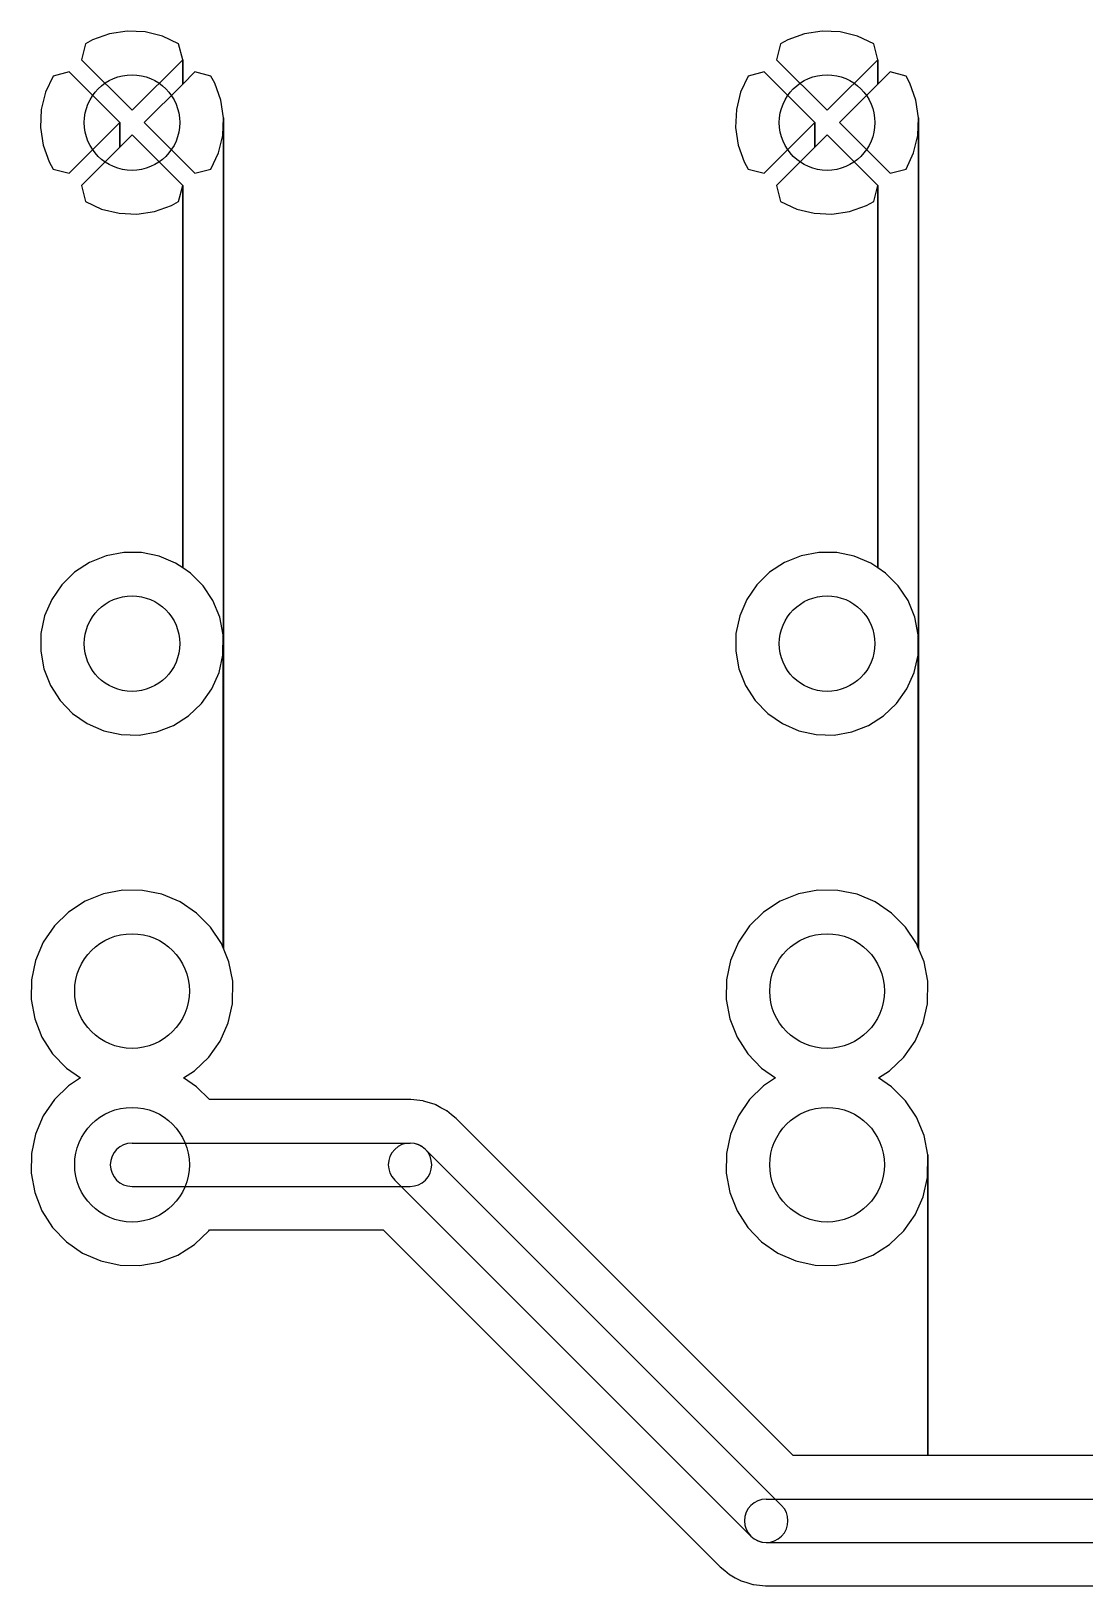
# Model space of a CAD drawing. Extents: x 10 to 213, y -213 to -15.
# Drawn here: x 51.86 to 67.27, y -68.39 to -45.65 of the extents above; entities that cross this region are included whole.
import ezdxf

# ---------------------------------------------------------------- set-up
doc = ezdxf.new("R2010")
doc.units = 0
doc.header["$MEASUREMENT"] = 0
doc.layers.add('BLACK', color=250, linetype='CONTINUOUS')

msp = doc.modelspace()

# ---------------------------------------------------------------- linework, layer by layer
at = {"layer": 'BLACK'}
for p, q in [((53.0104, -45.6912), (52.7644, -45.78)), ((53.0104, -45.6912), (52.7644, -45.78)), ((53.269, -45.6519), (53.0104, -45.6912)), ((53.269, -45.6519), (53.0104, -45.6912)), ((53.5302, -45.6636), (53.269, -45.6519)), ((53.5302, -45.6636), (53.269, -45.6519)), ((53.7842, -45.7258), (53.5302, -45.6636)), ((53.7842, -45.7258), (53.5302, -45.6636)), ((63.1704, -45.6912), (62.9244, -45.78)), ((63.1704, -45.6912), (62.9244, -45.78)), ((63.429, -45.6519), (63.1704, -45.6912)), ((63.429, -45.6519), (63.1704, -45.6912)), ((63.6902, -45.6636), (63.429, -45.6519)), ((63.6902, -45.6636), (63.429, -45.6519)), ((63.9442, -45.7258), (63.6902, -45.6636)), ((63.9442, -45.7258), (63.6902, -45.6636)), ((52.6587, -45.8362), (52.5994, -46.0698)), ((52.6587, -45.8362), (52.5994, -46.0698)), ((52.7644, -45.78), (52.6587, -45.8362)), ((52.7644, -45.78), (52.6587, -45.8362)), ((54.0213, -45.8362), (53.7842, -45.7258)), ((54.0213, -45.8362), (53.7842, -45.7258)), ((54.0806, -46.0698), (54.0213, -45.8362)), ((54.0806, -46.0698), (54.0213, -45.8362)), ((62.8187, -45.8362), (62.7594, -46.0698)), ((62.8187, -45.8362), (62.7594, -46.0698)), ((62.9244, -45.78), (62.8187, -45.8362)), ((62.9244, -45.78), (62.8187, -45.8362)), ((64.1813, -45.8362), (63.9442, -45.7258)), ((64.1813, -45.8362), (63.9442, -45.7258)), ((64.2406, -46.0698), (64.1813, -45.8362)), ((64.2406, -46.0698), (64.1813, -45.8362)), ((52.5994, -46.0698), (53.34, -46.8104)), ((52.5994, -46.0698), (53.34, -46.8104)), ((53.34, -46.8104), (54.0806, -46.0698)), ((53.34, -46.8104), (54.0806, -46.0698)), ((54.0806, -46.429), (54.0806, -46.0698)), ((54.0806, -46.0698), (54.0806, -46.429)), ((54.0806, -46.429), (54.0806, -46.0698)), ((54.0806, -46.0698), (54.0806, -46.429)), ((62.7594, -46.0698), (63.5, -46.8104)), ((62.7594, -46.0698), (63.5, -46.8104)), ((63.5, -46.8104), (64.2406, -46.0698)), ((63.5, -46.8104), (64.2406, -46.0698)), ((64.2406, -46.429), (64.2406, -46.0698)), ((64.2406, -46.0698), (64.2406, -46.429)), ((64.2406, -46.429), (64.2406, -46.0698)), ((64.2406, -46.0698), (64.2406, -46.429)), ((52.1862, -46.3087), (52.0758, -46.5458)), ((52.1862, -46.3087), (52.0758, -46.5458)), ((52.4198, -46.2494), (52.1862, -46.3087)), ((52.4198, -46.2494), (52.1862, -46.3087)), ((53.1604, -46.99), (52.4198, -46.2494)), ((53.1604, -46.99), (52.4198, -46.2494)), ((54.2602, -46.2494), (54.0806, -46.429)), ((54.2602, -46.2494), (54.0806, -46.429)), ((54.4938, -46.3087), (54.2602, -46.2494)), ((54.4938, -46.3087), (54.2602, -46.2494)), ((54.55, -46.4144), (54.4938, -46.3087)), ((54.55, -46.4144), (54.4938, -46.3087)), ((62.3462, -46.3087), (62.2358, -46.5458)), ((62.3462, -46.3087), (62.2358, -46.5458)), ((62.5798, -46.2494), (62.3462, -46.3087)), ((62.5798, -46.2494), (62.3462, -46.3087)), ((63.3204, -46.99), (62.5798, -46.2494)), ((63.3204, -46.99), (62.5798, -46.2494)), ((64.4202, -46.2494), (64.2406, -46.429)), ((64.4202, -46.2494), (64.2406, -46.429)), ((64.6538, -46.3087), (64.4202, -46.2494)), ((64.6538, -46.3087), (64.4202, -46.2494)), ((64.71, -46.4144), (64.6538, -46.3087)), ((64.71, -46.4144), (64.6538, -46.3087)), ((52.0758, -46.5458), (52.0136, -46.7998)), ((52.0758, -46.5458), (52.0136, -46.7998)), ((54.0806, -46.429), (53.5196, -46.99)), ((54.0806, -46.429), (53.5196, -46.99)), ((54.6388, -46.6604), (54.55, -46.4144)), ((54.6388, -46.6604), (54.55, -46.4144)), ((62.2358, -46.5458), (62.1736, -46.7998)), ((62.2358, -46.5458), (62.1736, -46.7998)), ((64.2406, -46.429), (63.6796, -46.99)), ((64.2406, -46.429), (63.6796, -46.99)), ((64.7988, -46.6604), (64.71, -46.4144)), ((64.7988, -46.6604), (64.71, -46.4144)), ((52.0136, -46.7998), (52.0019, -47.061)), ((52.0136, -46.7998), (52.0019, -47.061)), ((54.6781, -46.919), (54.6388, -46.6604)), ((54.6781, -46.919), (54.6388, -46.6604)), ((62.1736, -46.7998), (62.1619, -47.061)), ((62.1736, -46.7998), (62.1619, -47.061)), ((64.8381, -46.919), (64.7988, -46.6604)), ((64.8381, -46.919), (64.7988, -46.6604)), ((52.0019, -47.061), (52.0412, -47.3196)), ((52.0019, -47.061), (52.0412, -47.3196)), ((52.4198, -47.7306), (53.1604, -46.99)), ((52.4198, -47.7306), (53.1604, -46.99)), ((53.1604, -47.3492), (53.1604, -46.99)), ((53.1604, -46.99), (53.1604, -47.3492)), ((53.1604, -47.3492), (53.1604, -46.99)), ((53.1604, -46.99), (53.1604, -47.3492)), ((53.5196, -46.99), (54.2602, -47.7306)), ((53.5196, -46.99), (54.2602, -47.7306)), ((54.6664, -47.1802), (54.6781, -46.919)), ((54.6664, -47.1802), (54.6781, -46.919)), ((54.6781, -59.0703), (54.6781, -46.919)), ((54.6781, -46.919), (54.6781, -59.0703)), ((54.6781, -59.0703), (54.6781, -46.919)), ((54.6781, -46.919), (54.6781, -59.0703)), ((62.1619, -47.061), (62.2012, -47.3196)), ((62.1619, -47.061), (62.2012, -47.3196)), ((62.5798, -47.7306), (63.3204, -46.99)), ((62.5798, -47.7306), (63.3204, -46.99)), ((63.3204, -47.3492), (63.3204, -46.99)), ((63.3204, -46.99), (63.3204, -47.3492)), ((63.3204, -47.3492), (63.3204, -46.99)), ((63.3204, -46.99), (63.3204, -47.3492)), ((63.6796, -46.99), (64.4202, -47.7306)), ((63.6796, -46.99), (64.4202, -47.7306)), ((64.8264, -47.1802), (64.8381, -46.919)), ((64.8264, -47.1802), (64.8381, -46.919)), ((64.8381, -59.0703), (64.8381, -46.919)), ((64.8381, -46.919), (64.8381, -59.0703)), ((64.8381, -59.0703), (64.8381, -46.919)), ((64.8381, -46.919), (64.8381, -59.0703)), ((53.34, -47.1696), (53.1604, -47.3492)), ((53.34, -47.1696), (53.1604, -47.3492)), ((54.0806, -47.9102), (53.34, -47.1696)), ((54.0806, -47.9102), (53.34, -47.1696)), ((54.6042, -47.4342), (54.6664, -47.1802)), ((54.6042, -47.4342), (54.6664, -47.1802)), ((63.5, -47.1696), (63.3204, -47.3492)), ((63.5, -47.1696), (63.3204, -47.3492)), ((64.2406, -47.9102), (63.5, -47.1696)), ((64.2406, -47.9102), (63.5, -47.1696)), ((64.7642, -47.4342), (64.8264, -47.1802)), ((64.7642, -47.4342), (64.8264, -47.1802)), ((52.0412, -47.3196), (52.13, -47.5656)), ((52.0412, -47.3196), (52.13, -47.5656)), ((53.1604, -47.3492), (52.5994, -47.9102)), ((53.1604, -47.3492), (52.5994, -47.9102)), ((54.4938, -47.6713), (54.6042, -47.4342)), ((54.4938, -47.6713), (54.6042, -47.4342)), ((62.2012, -47.3196), (62.29, -47.5656)), ((62.2012, -47.3196), (62.29, -47.5656)), ((63.3204, -47.3492), (62.7594, -47.9102)), ((63.3204, -47.3492), (62.7594, -47.9102)), ((64.6538, -47.6713), (64.7642, -47.4342)), ((64.6538, -47.6713), (64.7642, -47.4342)), ((52.13, -47.5656), (52.1862, -47.6713)), ((52.13, -47.5656), (52.1862, -47.6713)), ((52.1862, -47.6713), (52.4198, -47.7306)), ((52.1862, -47.6713), (52.4198, -47.7306)), ((54.2602, -47.7306), (54.4938, -47.6713)), ((54.2602, -47.7306), (54.4938, -47.6713)), ((62.29, -47.5656), (62.3462, -47.6713)), ((62.29, -47.5656), (62.3462, -47.6713)), ((62.3462, -47.6713), (62.5798, -47.7306)), ((62.3462, -47.6713), (62.5798, -47.7306)), ((64.4202, -47.7306), (64.6538, -47.6713)), ((64.4202, -47.7306), (64.6538, -47.6713)), ((52.5994, -47.9102), (52.6587, -48.1438)), ((52.5994, -47.9102), (52.6587, -48.1438)), ((54.0213, -48.1438), (54.0806, -47.9102)), ((54.0213, -48.1438), (54.0806, -47.9102)), ((54.0806, -53.501), (54.0806, -47.9102)), ((54.0806, -47.9102), (54.0806, -53.501)), ((54.0806, -53.501), (54.0806, -47.9102)), ((54.0806, -47.9102), (54.0806, -53.501)), ((62.7594, -47.9102), (62.8187, -48.1438)), ((62.7594, -47.9102), (62.8187, -48.1438)), ((64.1813, -48.1438), (64.2406, -47.9102)), ((64.1813, -48.1438), (64.2406, -47.9102)), ((64.2406, -53.501), (64.2406, -47.9102)), ((64.2406, -47.9102), (64.2406, -53.501)), ((64.2406, -53.501), (64.2406, -47.9102)), ((64.2406, -47.9102), (64.2406, -53.501)), ((52.6587, -48.1438), (52.8958, -48.2542)), ((52.6587, -48.1438), (52.8958, -48.2542)), ((53.6696, -48.2888), (53.9156, -48.2)), ((53.6696, -48.2888), (53.9156, -48.2)), ((53.9156, -48.2), (54.0213, -48.1438)), ((53.9156, -48.2), (54.0213, -48.1438)), ((62.8187, -48.1438), (63.0558, -48.2542)), ((62.8187, -48.1438), (63.0558, -48.2542)), ((63.8296, -48.2888), (64.0756, -48.2)), ((63.8296, -48.2888), (64.0756, -48.2)), ((64.0756, -48.2), (64.1813, -48.1438)), ((64.0756, -48.2), (64.1813, -48.1438)), ((52.8958, -48.2542), (53.1498, -48.3164)), ((52.8958, -48.2542), (53.1498, -48.3164)), ((53.1498, -48.3164), (53.411, -48.3281)), ((53.1498, -48.3164), (53.411, -48.3281)), ((53.411, -48.3281), (53.6696, -48.2888)), ((53.411, -48.3281), (53.6696, -48.2888)), ((63.0558, -48.2542), (63.3098, -48.3164)), ((63.0558, -48.2542), (63.3098, -48.3164)), ((63.3098, -48.3164), (63.571, -48.3281)), ((63.3098, -48.3164), (63.571, -48.3281)), ((63.571, -48.3281), (63.8296, -48.2888)), ((63.571, -48.3281), (63.8296, -48.2888)), ((52.7192, -53.4225), (52.5004, -53.5657)), ((52.7192, -53.4225), (52.5004, -53.5657)), ((52.9617, -53.3246), (52.7192, -53.4225)), ((52.9617, -53.3246), (52.7192, -53.4225)), ((53.2186, -53.2756), (52.9617, -53.3246)), ((53.2186, -53.2756), (52.9617, -53.3246)), ((53.4801, -53.2774), (53.2186, -53.2756)), ((53.4801, -53.2774), (53.2186, -53.2756)), ((53.7362, -53.33), (53.4801, -53.2774)), ((53.7362, -53.33), (53.4801, -53.2774)), ((53.9773, -53.4313), (53.7362, -53.33)), ((53.9773, -53.4313), (53.7362, -53.33)), ((54.0806, -53.501), (53.9773, -53.4313)), ((54.0806, -53.501), (53.9773, -53.4313)), ((62.8792, -53.4225), (62.6604, -53.5657)), ((62.8792, -53.4225), (62.6604, -53.5657)), ((63.1217, -53.3246), (62.8792, -53.4225)), ((63.1217, -53.3246), (62.8792, -53.4225)), ((63.3786, -53.2756), (63.1217, -53.3246)), ((63.3786, -53.2756), (63.1217, -53.3246)), ((63.6401, -53.2774), (63.3786, -53.2756)), ((63.6401, -53.2774), (63.3786, -53.2756)), ((63.8962, -53.33), (63.6401, -53.2774)), ((63.8962, -53.33), (63.6401, -53.2774)), ((64.1373, -53.4313), (63.8962, -53.33)), ((64.1373, -53.4313), (63.8962, -53.33)), ((64.2406, -53.501), (64.1373, -53.4313)), ((64.2406, -53.501), (64.1373, -53.4313)), ((52.5004, -53.5657), (52.3135, -53.7487)), ((52.5004, -53.5657), (52.3135, -53.7487)), ((54.1941, -53.5775), (54.0806, -53.501)), ((54.1941, -53.5775), (54.0806, -53.501)), ((54.3784, -53.7631), (54.1941, -53.5775)), ((54.3784, -53.7631), (54.1941, -53.5775)), ((62.6604, -53.5657), (62.4735, -53.7487)), ((62.6604, -53.5657), (62.4735, -53.7487)), ((64.3541, -53.5775), (64.2406, -53.501)), ((64.3541, -53.5775), (64.2406, -53.501)), ((64.5384, -53.7631), (64.3541, -53.5775)), ((64.5384, -53.7631), (64.3541, -53.5775)), ((52.3135, -53.7487), (52.1658, -53.9645)), ((52.3135, -53.7487), (52.1658, -53.9645)), ((54.5231, -53.9809), (54.3784, -53.7631)), ((54.5231, -53.9809), (54.3784, -53.7631)), ((62.4735, -53.7487), (62.3258, -53.9645)), ((62.4735, -53.7487), (62.3258, -53.9645)), ((64.6831, -53.9809), (64.5384, -53.7631)), ((64.6831, -53.9809), (64.5384, -53.7631)), ((52.1658, -53.9645), (52.0628, -54.2048)), ((52.1658, -53.9645), (52.0628, -54.2048)), ((54.6228, -54.2227), (54.5231, -53.9809)), ((54.6228, -54.2227), (54.5231, -53.9809)), ((62.3258, -53.9645), (62.2228, -54.2048)), ((62.3258, -53.9645), (62.2228, -54.2048)), ((64.7828, -54.2227), (64.6831, -53.9809)), ((64.7828, -54.2227), (64.6831, -53.9809)), ((52.0628, -54.2048), (52.0084, -54.4606)), ((52.0628, -54.2048), (52.0084, -54.4606)), ((54.6736, -54.4792), (54.6228, -54.2227)), ((54.6736, -54.4792), (54.6228, -54.2227)), ((62.2228, -54.2048), (62.1684, -54.4606)), ((62.2228, -54.2048), (62.1684, -54.4606)), ((64.8336, -54.4792), (64.7828, -54.2227)), ((64.8336, -54.4792), (64.7828, -54.2227)), ((52.0084, -54.4606), (52.0047, -54.7221)), ((52.0084, -54.4606), (52.0047, -54.7221)), ((54.6694, -54.7779), (54.6736, -54.4792)), ((54.6694, -54.7779), (54.6736, -54.4792)), ((54.6736, -59.0593), (54.6736, -54.4792)), ((54.6736, -54.4792), (54.6736, -59.0593)), ((54.6736, -59.0593), (54.6736, -54.4792)), ((54.6736, -54.4792), (54.6736, -59.0593)), ((62.1684, -54.4606), (62.1647, -54.7221)), ((62.1684, -54.4606), (62.1647, -54.7221)), ((64.8294, -54.7779), (64.8336, -54.4792)), ((64.8294, -54.7779), (64.8336, -54.4792)), ((64.8336, -59.0593), (64.8336, -54.4792)), ((64.8336, -54.4792), (64.8336, -59.0593)), ((64.8336, -59.0593), (64.8336, -54.4792)), ((64.8336, -54.4792), (64.8336, -59.0593)), ((52.0047, -54.7221), (52.052, -54.9793)), ((52.0047, -54.7221), (52.052, -54.9793)), ((54.6114, -55.033), (54.6694, -54.7779)), ((54.6114, -55.033), (54.6694, -54.7779)), ((62.1647, -54.7221), (62.212, -54.9793)), ((62.1647, -54.7221), (62.212, -54.9793)), ((64.7714, -55.033), (64.8294, -54.7779)), ((64.7714, -55.033), (64.8294, -54.7779)), ((52.052, -54.9793), (52.1482, -55.2225)), ((52.052, -54.9793), (52.1482, -55.2225)), ((62.212, -54.9793), (62.3082, -55.2225)), ((62.212, -54.9793), (62.3082, -55.2225)), ((52.1482, -55.2225), (52.2899, -55.4423)), ((52.1482, -55.2225), (52.2899, -55.4423)), ((54.5051, -55.2719), (54.6114, -55.033)), ((54.5051, -55.2719), (54.6114, -55.033)), ((62.3082, -55.2225), (62.4499, -55.4423)), ((62.3082, -55.2225), (62.4499, -55.4423)), ((64.6651, -55.2719), (64.7714, -55.033)), ((64.6651, -55.2719), (64.7714, -55.033)), ((52.2899, -55.4423), (52.4716, -55.6304)), ((52.2899, -55.4423), (52.4716, -55.6304)), ((54.3543, -55.4856), (54.5051, -55.2719)), ((54.3543, -55.4856), (54.5051, -55.2719)), ((62.4499, -55.4423), (62.6316, -55.6304)), ((62.4499, -55.4423), (62.6316, -55.6304)), ((64.5143, -55.4856), (64.6651, -55.2719)), ((64.5143, -55.4856), (64.6651, -55.2719)), ((52.4716, -55.6304), (52.6863, -55.7797)), ((52.4716, -55.6304), (52.6863, -55.7797)), ((53.9442, -55.806), (54.165, -55.6659)), ((53.9442, -55.806), (54.165, -55.6659)), ((54.165, -55.6659), (54.3543, -55.4856)), ((54.165, -55.6659), (54.3543, -55.4856)), ((62.6316, -55.6304), (62.8463, -55.7797)), ((62.6316, -55.6304), (62.8463, -55.7797)), ((64.1042, -55.806), (64.325, -55.6659)), ((64.1042, -55.806), (64.325, -55.6659)), ((64.325, -55.6659), (64.5143, -55.4856)), ((64.325, -55.6659), (64.5143, -55.4856)), ((52.6863, -55.7797), (52.9259, -55.8844)), ((52.6863, -55.7797), (52.9259, -55.8844)), ((52.9259, -55.8844), (53.1813, -55.9405)), ((52.9259, -55.8844), (53.1813, -55.9405)), ((53.4428, -55.946), (53.7003, -55.9006)), ((53.4428, -55.946), (53.7003, -55.9006)), ((53.7003, -55.9006), (53.9442, -55.806)), ((53.7003, -55.9006), (53.9442, -55.806)), ((62.8463, -55.7797), (63.0859, -55.8844)), ((62.8463, -55.7797), (63.0859, -55.8844)), ((63.0859, -55.8844), (63.3413, -55.9405)), ((63.0859, -55.8844), (63.3413, -55.9405)), ((63.6028, -55.946), (63.8603, -55.9006)), ((63.6028, -55.946), (63.8603, -55.9006)), ((63.8603, -55.9006), (64.1042, -55.806)), ((63.8603, -55.9006), (64.1042, -55.806)), ((53.1813, -55.9405), (53.4428, -55.946)), ((53.1813, -55.9405), (53.4428, -55.946)), ((63.3413, -55.9405), (63.6028, -55.946)), ((63.3413, -55.9405), (63.6028, -55.946)), ((52.6542, -58.3781), (52.4124, -58.5363)), ((52.6542, -58.3781), (52.4124, -58.5363)), ((52.922, -58.2699), (52.6542, -58.3781)), ((52.922, -58.2699), (52.6542, -58.3781)), ((53.2058, -58.2158), (52.922, -58.2699)), ((53.2058, -58.2158), (52.922, -58.2699)), ((53.4947, -58.2178), (53.2058, -58.2158)), ((53.4947, -58.2178), (53.2058, -58.2158)), ((53.7777, -58.2759), (53.4947, -58.2178)), ((53.7777, -58.2759), (53.4947, -58.2178)), ((54.0441, -58.3878), (53.7777, -58.2759)), ((54.0441, -58.3878), (53.7777, -58.2759)), ((54.2836, -58.5494), (54.0441, -58.3878)), ((54.2836, -58.5494), (54.0441, -58.3878)), ((62.8142, -58.3781), (62.5724, -58.5363)), ((62.8142, -58.3781), (62.5724, -58.5363)), ((63.082, -58.2699), (62.8142, -58.3781)), ((63.082, -58.2699), (62.8142, -58.3781)), ((63.3658, -58.2158), (63.082, -58.2699)), ((63.3658, -58.2158), (63.082, -58.2699)), ((63.6547, -58.2178), (63.3658, -58.2158)), ((63.6547, -58.2178), (63.3658, -58.2158)), ((63.9377, -58.2759), (63.6547, -58.2178)), ((63.9377, -58.2759), (63.6547, -58.2178)), ((64.2041, -58.3878), (63.9377, -58.2759)), ((64.2041, -58.3878), (63.9377, -58.2759)), ((64.4436, -58.5494), (64.2041, -58.3878)), ((64.4436, -58.5494), (64.2041, -58.3878)), ((52.4124, -58.5363), (52.206, -58.7385)), ((52.4124, -58.5363), (52.206, -58.7385)), ((54.4872, -58.7544), (54.2836, -58.5494)), ((54.4872, -58.7544), (54.2836, -58.5494)), ((62.5724, -58.5363), (62.366, -58.7385)), ((62.5724, -58.5363), (62.366, -58.7385)), ((64.6472, -58.7544), (64.4436, -58.5494)), ((64.6472, -58.7544), (64.4436, -58.5494)), ((52.206, -58.7385), (52.0428, -58.9768)), ((52.206, -58.7385), (52.0428, -58.9768)), ((54.6471, -58.995), (54.4872, -58.7544)), ((54.6471, -58.995), (54.4872, -58.7544)), ((62.366, -58.7385), (62.2028, -58.9768)), ((62.366, -58.7385), (62.2028, -58.9768)), ((64.8071, -58.995), (64.6472, -58.7544)), ((64.8071, -58.995), (64.6472, -58.7544)), ((52.0428, -58.9768), (51.929, -59.2424)), ((52.0428, -58.9768), (51.929, -59.2424)), ((54.6736, -59.0593), (54.6471, -58.995)), ((54.6736, -59.0593), (54.6471, -58.995)), ((54.6781, -59.0703), (54.6736, -59.0593)), ((54.6781, -59.0703), (54.6736, -59.0593)), ((54.7571, -59.2621), (54.6781, -59.0703)), ((54.7571, -59.2621), (54.6781, -59.0703)), ((62.2028, -58.9768), (62.089, -59.2424)), ((62.2028, -58.9768), (62.089, -59.2424)), ((64.8336, -59.0593), (64.8071, -58.995)), ((64.8336, -59.0593), (64.8071, -58.995)), ((64.8381, -59.0703), (64.8336, -59.0593)), ((64.8381, -59.0703), (64.8336, -59.0593)), ((64.9171, -59.2621), (64.8381, -59.0703)), ((64.9171, -59.2621), (64.8381, -59.0703)), ((51.929, -59.2424), (51.8689, -59.525)), ((51.929, -59.2424), (51.8689, -59.525)), ((54.8133, -59.5455), (54.7571, -59.2621)), ((54.8133, -59.5455), (54.7571, -59.2621)), ((62.089, -59.2424), (62.0289, -59.525)), ((62.089, -59.2424), (62.0289, -59.525)), ((64.9733, -59.5455), (64.9171, -59.2621)), ((64.9733, -59.5455), (64.9171, -59.2621)), ((51.8689, -59.525), (51.8649, -59.8139)), ((51.8689, -59.525), (51.8649, -59.8139)), ((54.8087, -59.8755), (54.8133, -59.5455)), ((54.8087, -59.8755), (54.8133, -59.5455)), ((62.0289, -59.525), (62.0249, -59.8139)), ((62.0289, -59.525), (62.0249, -59.8139)), ((64.9687, -59.8755), (64.9733, -59.5455)), ((64.9687, -59.8755), (64.9733, -59.5455)), ((51.8649, -59.8139), (51.917, -60.098)), ((51.8649, -59.8139), (51.917, -60.098)), ((54.7446, -60.1573), (54.8087, -59.8755)), ((54.7446, -60.1573), (54.8087, -59.8755)), ((62.0249, -59.8139), (62.077, -60.098)), ((62.0249, -59.8139), (62.077, -60.098)), ((64.9046, -60.1573), (64.9687, -59.8755)), ((64.9046, -60.1573), (64.9687, -59.8755)), ((51.917, -60.098), (52.0234, -60.3667)), ((51.917, -60.098), (52.0234, -60.3667)), ((54.6271, -60.4212), (54.7446, -60.1573)), ((54.6271, -60.4212), (54.7446, -60.1573)), ((62.077, -60.098), (62.1834, -60.3667)), ((62.077, -60.098), (62.1834, -60.3667)), ((64.7871, -60.4212), (64.9046, -60.1573)), ((64.7871, -60.4212), (64.9046, -60.1573)), ((52.0234, -60.3667), (52.1799, -60.6095)), ((52.0234, -60.3667), (52.1799, -60.6095)), ((54.4606, -60.6573), (54.6271, -60.4212)), ((54.4606, -60.6573), (54.6271, -60.4212)), ((62.1834, -60.3667), (62.3399, -60.6095)), ((62.1834, -60.3667), (62.3399, -60.6095)), ((64.6206, -60.6573), (64.7871, -60.4212)), ((64.6206, -60.6573), (64.7871, -60.4212)), ((52.1799, -60.6095), (52.3806, -60.8173)), ((52.1799, -60.6095), (52.3806, -60.8173)), ((54.2514, -60.8565), (54.4606, -60.6573)), ((54.2514, -60.8565), (54.4606, -60.6573)), ((62.3399, -60.6095), (62.5406, -60.8173)), ((62.3399, -60.6095), (62.5406, -60.8173)), ((64.4114, -60.8565), (64.6206, -60.6573)), ((64.4114, -60.8565), (64.6206, -60.6573)), ((52.3806, -60.8173), (52.588, -60.9615)), ((52.3806, -60.8173), (52.588, -60.9615)), ((54.0901, -60.9589), (54.2514, -60.8565)), ((54.0901, -60.9589), (54.2514, -60.8565)), ((62.5406, -60.8173), (62.748, -60.9615)), ((62.5406, -60.8173), (62.748, -60.9615)), ((64.2501, -60.9589), (64.4114, -60.8565)), ((64.2501, -60.9589), (64.4114, -60.8565)), ((52.4124, -61.0763), (52.206, -61.2785)), ((52.4124, -61.0763), (52.206, -61.2785)), ((52.588, -60.9615), (52.4124, -61.0763)), ((52.588, -60.9615), (52.4124, -61.0763)), ((54.2836, -61.0894), (54.0901, -60.9589)), ((54.2836, -61.0894), (54.0901, -60.9589)), ((54.4704, -61.2775), (54.2836, -61.0894)), ((54.4704, -61.2775), (54.2836, -61.0894)), ((62.5724, -61.0763), (62.366, -61.2785)), ((62.5724, -61.0763), (62.366, -61.2785)), ((62.748, -60.9615), (62.5724, -61.0763)), ((62.748, -60.9615), (62.5724, -61.0763)), ((64.4436, -61.0894), (64.2501, -60.9589)), ((64.4436, -61.0894), (64.2501, -60.9589)), ((64.6472, -61.2944), (64.4436, -61.0894)), ((64.6472, -61.2944), (64.4436, -61.0894)), ((52.206, -61.2785), (52.0428, -61.5168)), ((52.206, -61.2785), (52.0428, -61.5168)), ((57.404, -61.2775), (54.4704, -61.2775)), ((57.404, -61.2775), (54.4704, -61.2775)), ((57.4072, -61.2775), (57.404, -61.2775)), ((57.4072, -61.2775), (57.404, -61.2775)), ((57.4073, -61.2775), (57.4072, -61.2775)), ((57.4073, -61.2775), (57.4072, -61.2775)), ((57.4075, -61.2775), (57.4073, -61.2775)), ((57.4075, -61.2775), (57.4073, -61.2775)), ((57.4173, -61.2776), (57.4075, -61.2775)), ((57.4173, -61.2776), (57.4075, -61.2775)), ((57.5048, -61.2874), (57.4173, -61.2776)), ((57.5048, -61.2874), (57.4173, -61.2776)), ((57.5923, -61.2963), (57.5048, -61.2874)), ((57.5923, -61.2963), (57.5048, -61.2874)), ((57.5971, -61.2978), (57.5923, -61.2963)), ((57.5971, -61.2978), (57.5923, -61.2963)), ((57.602, -61.2983), (57.5971, -61.2978)), ((57.602, -61.2983), (57.5971, -61.2978)), ((57.6859, -61.3249), (57.602, -61.2983)), ((57.6859, -61.3249), (57.602, -61.2983)), ((57.77, -61.3506), (57.6859, -61.3249)), ((57.77, -61.3506), (57.6859, -61.3249)), ((57.7745, -61.353), (57.77, -61.3506)), ((57.7745, -61.353), (57.77, -61.3506)), ((57.7792, -61.3545), (57.7745, -61.353)), ((57.7792, -61.3545), (57.7745, -61.353)), ((57.8563, -61.3969), (57.7792, -61.3545)), ((57.8563, -61.3969), (57.7792, -61.3545)), ((62.366, -61.2785), (62.2028, -61.5168)), ((62.366, -61.2785), (62.2028, -61.5168)), ((64.8071, -61.535), (64.6472, -61.2944)), ((64.8071, -61.535), (64.6472, -61.2944)), ((52.0428, -61.5168), (51.929, -61.7824)), ((52.0428, -61.5168), (51.929, -61.7824)), ((57.9339, -61.4385), (57.8563, -61.3969)), ((57.9339, -61.4385), (57.8563, -61.3969)), ((57.9377, -61.4417), (57.9339, -61.4385)), ((57.9377, -61.4417), (57.9339, -61.4385)), ((57.9421, -61.4441), (57.9377, -61.4417)), ((57.9421, -61.4441), (57.9377, -61.4417)), ((58.0095, -61.5006), (57.9421, -61.4441)), ((58.0095, -61.5006), (57.9421, -61.4441)), ((58.0775, -61.5565), (58.0095, -61.5006)), ((58.0775, -61.5565), (58.0095, -61.5006)), ((63.0055, -66.4845), (58.0775, -61.5565)), ((63.0055, -66.4845), (58.0775, -61.5565)), ((62.2028, -61.5168), (62.089, -61.7824)), ((62.2028, -61.5168), (62.089, -61.7824)), ((64.9171, -61.8021), (64.8071, -61.535)), ((64.9171, -61.8021), (64.8071, -61.535)), ((51.929, -61.7824), (51.8689, -62.065)), ((51.929, -61.7824), (51.8689, -62.065)), ((62.089, -61.7824), (62.0289, -62.065)), ((62.089, -61.7824), (62.0289, -62.065)), ((64.9733, -62.0855), (64.9171, -61.8021)), ((64.9733, -62.0855), (64.9171, -61.8021)), ((51.8689, -62.065), (51.8649, -62.3539)), ((51.8689, -62.065), (51.8649, -62.3539)), ((53.34, -61.9125), (57.404, -61.9125)), ((57.6285, -62.0055), (62.8355, -67.2125)), ((62.0289, -62.065), (62.0249, -62.3539)), ((62.0289, -62.065), (62.0249, -62.3539)), ((64.9687, -62.4155), (64.9733, -62.0855)), ((64.9687, -62.4155), (64.9733, -62.0855)), ((64.9733, -66.4845), (64.9733, -62.0855)), ((64.9733, -62.0855), (64.9733, -66.4845)), ((64.9733, -66.4845), (64.9733, -62.0855)), ((64.9733, -62.0855), (64.9733, -66.4845)), ((51.8649, -62.3539), (51.917, -62.638)), ((51.8649, -62.3539), (51.917, -62.638)), ((57.1795, -62.4545), (62.3865, -67.6615)), ((62.0249, -62.3539), (62.077, -62.638)), ((62.0249, -62.3539), (62.077, -62.638)), ((64.9046, -62.6973), (64.9687, -62.4155)), ((64.9046, -62.6973), (64.9687, -62.4155)), ((51.917, -62.638), (52.0234, -62.9067)), ((51.917, -62.638), (52.0234, -62.9067)), ((53.34, -62.5475), (57.404, -62.5475)), ((62.077, -62.638), (62.1834, -62.9067)), ((62.077, -62.638), (62.1834, -62.9067)), ((64.7871, -62.9612), (64.9046, -62.6973)), ((64.7871, -62.9612), (64.9046, -62.6973)), ((52.0234, -62.9067), (52.1799, -63.1495)), ((52.0234, -62.9067), (52.1799, -63.1495)), ((62.1834, -62.9067), (62.3399, -63.1495)), ((62.1834, -62.9067), (62.3399, -63.1495)), ((64.6206, -63.1973), (64.7871, -62.9612)), ((64.6206, -63.1973), (64.7871, -62.9612)), ((52.1799, -63.1495), (52.3806, -63.3573)), ((52.1799, -63.1495), (52.3806, -63.3573)), ((54.2514, -63.3965), (54.4606, -63.1973)), ((54.2514, -63.3965), (54.4606, -63.1973)), ((54.4606, -63.1973), (54.471, -63.1825)), ((54.4606, -63.1973), (54.471, -63.1825)), ((54.471, -63.1825), (57.0095, -63.1825)), ((54.471, -63.1825), (57.0095, -63.1825)), ((57.0095, -63.1825), (61.9375, -68.1105)), ((57.0095, -63.1825), (61.9375, -68.1105)), ((62.3399, -63.1495), (62.5406, -63.3573)), ((62.3399, -63.1495), (62.5406, -63.3573)), ((64.4114, -63.3965), (64.6206, -63.1973)), ((64.4114, -63.3965), (64.6206, -63.1973)), ((52.3806, -63.3573), (52.6178, -63.5222)), ((52.3806, -63.3573), (52.6178, -63.5222)), ((54.0074, -63.5513), (54.2514, -63.3965)), ((54.0074, -63.5513), (54.2514, -63.3965)), ((62.5406, -63.3573), (62.7778, -63.5222)), ((62.5406, -63.3573), (62.7778, -63.5222)), ((64.1674, -63.5513), (64.4114, -63.3965)), ((64.1674, -63.5513), (64.4114, -63.3965)), ((52.6178, -63.5222), (52.8826, -63.6379)), ((52.6178, -63.5222), (52.8826, -63.6379)), ((52.8826, -63.6379), (53.1647, -63.6999)), ((52.8826, -63.6379), (53.1647, -63.6999)), ((53.4536, -63.706), (53.7381, -63.6558)), ((53.4536, -63.706), (53.7381, -63.6558)), ((53.7381, -63.6558), (54.0074, -63.5513)), ((53.7381, -63.6558), (54.0074, -63.5513)), ((62.7778, -63.5222), (63.0426, -63.6379)), ((62.7778, -63.5222), (63.0426, -63.6379)), ((63.0426, -63.6379), (63.3247, -63.6999)), ((63.0426, -63.6379), (63.3247, -63.6999)), ((63.6136, -63.706), (63.8981, -63.6558)), ((63.6136, -63.706), (63.8981, -63.6558)), ((63.8981, -63.6558), (64.1674, -63.5513)), ((63.8981, -63.6558), (64.1674, -63.5513)), ((53.1647, -63.6999), (53.4536, -63.706)), ((53.1647, -63.6999), (53.4536, -63.706)), ((63.3247, -63.6999), (63.6136, -63.706)), ((63.3247, -63.6999), (63.6136, -63.706)), ((64.9733, -66.4845), (63.0055, -66.4845)), ((64.9733, -66.4845), (63.0055, -66.4845)), ((73.66, -66.4845), (64.9733, -66.4845)), ((73.66, -66.4845), (64.9733, -66.4845)), ((62.611, -67.1195), (73.66, -67.1195)), ((62.611, -67.7545), (73.66, -67.7545)), ((61.9375, -68.1105), (62.0055, -68.1664)), ((61.9375, -68.1105), (62.0055, -68.1664)), ((62.0055, -68.1664), (62.0729, -68.2229)), ((62.0055, -68.1664), (62.0729, -68.2229)), ((62.0729, -68.2229), (62.0773, -68.2253)), ((62.0729, -68.2229), (62.0773, -68.2253)), ((62.0773, -68.2253), (62.0811, -68.2285)), ((62.0773, -68.2253), (62.0811, -68.2285)), ((62.0811, -68.2285), (62.1587, -68.2701)), ((62.0811, -68.2285), (62.1587, -68.2701)), ((62.1587, -68.2701), (62.2358, -68.3125)), ((62.1587, -68.2701), (62.2358, -68.3125)), ((62.2358, -68.3125), (62.2405, -68.314)), ((62.2358, -68.3125), (62.2405, -68.314)), ((62.2405, -68.314), (62.245, -68.3164)), ((62.2405, -68.314), (62.245, -68.3164)), ((62.245, -68.3164), (62.3291, -68.3421)), ((62.245, -68.3164), (62.3291, -68.3421)), ((62.3291, -68.3421), (62.413, -68.3687)), ((62.3291, -68.3421), (62.413, -68.3687)), ((62.413, -68.3687), (62.4179, -68.3692)), ((62.413, -68.3687), (62.4179, -68.3692)), ((62.4179, -68.3692), (62.4227, -68.3707)), ((62.4179, -68.3692), (62.4227, -68.3707)), ((62.4227, -68.3707), (62.5102, -68.3796)), ((62.4227, -68.3707), (62.5102, -68.3796)), ((62.5102, -68.3796), (62.5977, -68.3894)), ((62.5102, -68.3796), (62.5977, -68.3894)), ((62.5977, -68.3894), (62.6075, -68.3895)), ((62.5977, -68.3894), (62.6075, -68.3895)), ((62.6075, -68.3895), (62.6077, -68.3895)), ((62.6075, -68.3895), (62.6077, -68.3895)), ((62.6077, -68.3895), (62.6078, -68.3895)), ((62.6077, -68.3895), (62.6078, -68.3895)), ((62.6078, -68.3895), (62.611, -68.3895)), ((62.6078, -68.3895), (62.611, -68.3895)), ((62.611, -68.3895), (71.882, -68.3895)), ((62.611, -68.3895), (71.882, -68.3895))]:
    msp.add_line(p, q, dxfattribs=at)
for centre, radius in [((53.34, -46.99), 0.6985), ((63.5, -46.99), 0.6985), ((53.34, -54.61), 0.6985), ((63.5, -54.61), 0.6985), ((53.34, -59.69), 0.8382), ((63.5, -59.69), 0.8382), ((53.34, -62.23), 0.8382), ((63.5, -62.23), 0.8382)]:
    msp.add_circle(centre, radius, dxfattribs=at)
for centre, start, end in [((53.34, -62.23), 90, 270), ((57.404, -62.23), 45, 225), ((57.404, -62.23), 270, 450), ((62.611, -67.437), 90, 270), ((62.611, -67.437), 225, 405)]:
    msp.add_arc(centre, 0.3175, start, end, dxfattribs=at)

doc.saveas('drawing.dxf')
